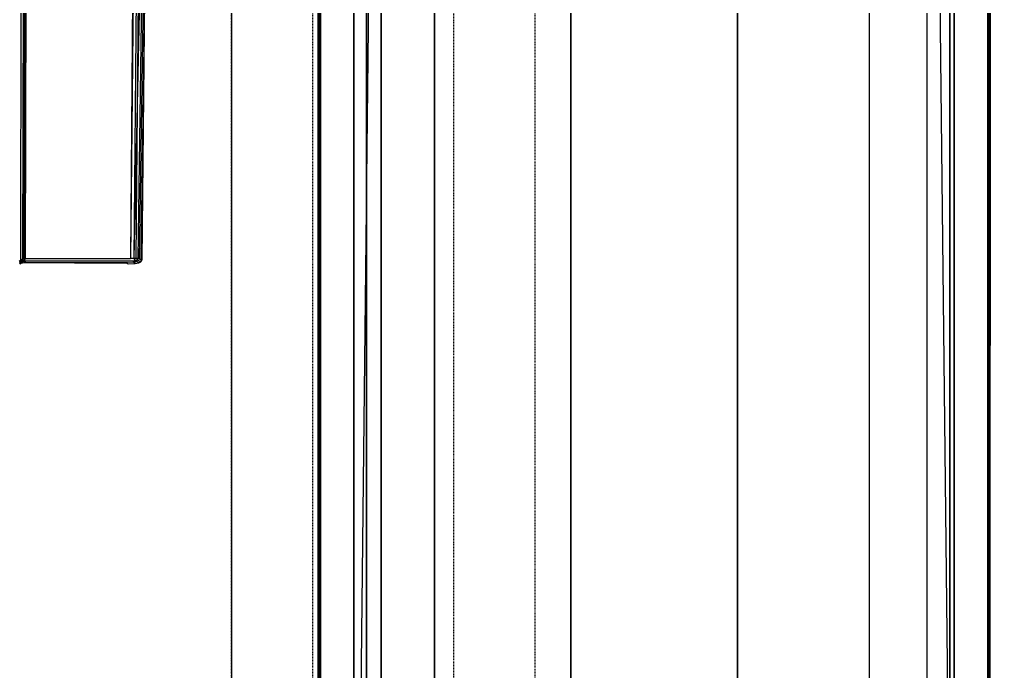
# Model space of a CAD drawing. Extents: x 11992 to 29481, y -6727 to 6811.
# Drawn here: x 17148.1 to 17292.2, y 1265.5 to 1362.2 of the extents above; entities that cross this region are included whole.
import ezdxf

# ---------------------------------------------------------------- set-up
doc = ezdxf.new("R2010")
doc.units = 0
doc.header["$MEASUREMENT"] = 0
doc.linetypes.add('DASH', pattern=[0.35, 0.25, -0.1])
doc.linetypes.add('DASHED', pattern=[19.05, 12.7, -6.35])
doc.layers.get('0').update_dxf_attribs({"color": 8, "linetype": 'CONTINUOUS'})
for name, color, linetype in [('DQ-BEAM-DASH', 8, 'DASHED'), ('FF-DOOR【门】', 8, 'CONTINUOUS'), ('RC-FIN', 8, 'CONTINUOUS')]:
    doc.layers.add(name, color=color, linetype=linetype)

# ---------------------------------------------------------------- blocks, each defined once
blk = doc.blocks.new('*U7')
at = {"layer": 'FF-DOOR【门】', "color": 8, "linetype": 'DASH', "ltscale": 0.5}
for points in [[(-699.84, 45), (-38, 45), (-38, 0), (-699.84, 0)], [(-48, 33), (-843.84, 33)], [(-843.84, 12), (-48, 12)]]:
    blk.add_lwpolyline(points, dxfattribs=at)
blk = doc.blocks.new('MB-B')
at = {"layer": 'DQ-BEAM-DASH', "ltscale": 0.01}
blk.add_line((-12900, 8000), (-12900, 5000), dxfattribs=at)

msp = doc.modelspace()

# ---------------------------------------------------------------- linework, layer by layer
for p, q in [((17199.63, 630.6, -2440.43), (17199.62, 3630.6, -2440.43)), ((17199.63, 630.6, 559.57), (17199.62, 1700.6, 559.57)), ((17199.63, 630.6, -2440.43), (17199.62, 1700.6, -2440.43)), ((17199.63, 630.6, -2440.43), (17199.62, 1700.6, -2440.43)), ((17199.63, 630.6, -2640.43), (17199.62, 1700.6, -2640.43)), ((17192.72, 1580.52, -240.5), (17192.72, 680.68, -240.5)), ((17192.79, 1580.6, -240.43), (17192.79, 680.6, -240.43)), ((17197.77, 1580.6, -240.43), (17197.77, 680.6, -240.43)), ((17199.62, 1580.44, -2440.43), (17199.63, 680.6, -2440.43)), ((17199.63, 680.6, -240.43), (17199.62, 1580.44, -240.43)), ((17286.86, 680.6, -240.43), (17286.86, 1580.6, -240.43)), ((17291.84, 680.6, -240.43), (17291.84, 1580.6, -240.43)), ((17291.96, 680.78, -240.6), (17291.96, 1580.41, -240.6)), ((17192.38, 1579.35, -241.58), (17192.66, 680.78, -240.6)), ((17292.24, 1579.35, -241.58), (17291.96, 680.78, -240.6)), ((17197.77, 1540.73, -277.22), (17197.77, 720.47, -277.22)), ((17201.82, 720.47, -277.22), (17201.82, 1540.73, -277.22)), ((17282.8, 1540.73, -277.22), (17282.8, 720.47, -277.22)), ((17286.86, 720.47, -277.22), (17286.86, 1540.73, -277.22)), ((17192.4, 1536.69, -280.94), (17192.4, 724.5, -280.94)), ((17192.59, 1535.98, -281.6), (17192.59, 725.22, -281.6)), ((17192.72, 1535.79, -281.78), (17192.72, 725.41, -281.78)), ((17192.79, 1535.74, -281.82), (17192.79, 725.45, -281.82)), ((17197.77, 1172.28, -281.82), (17197.77, 1535.74, -281.82)), ((17197.77, 1535.74, -281.82), (17197.77, 1172.28, -281.82)), ((17229.93, 725.45, -281.82), (17229.93, 1535.74, -281.82)), ((17229.93, 1535.74, -285.28), (17229.93, 729.39, -285.28)), ((17254.69, 1535.74, -285.28), (17254.69, 729.39, -285.28)), ((17254.69, 1535.74, -281.82), (17254.69, 725.45, -281.82)), ((17254.69, 1535.74, -281.82), (17254.69, 725.45, -281.82)), ((17282.8, 1535.74, -281.82), (17282.8, 725.45, -281.82)), ((17282.8, 1535.74, -281.82), (17286.86, 1172.28, -281.82)), ((17282.8, 1535.74, -281.82), (17286.86, 1172.28, -281.82)), ((17286.86, 1535.74, -281.82), (17286.86, 1172.28, -281.82)), ((17286.86, 1172.28, -281.82), (17286.86, 1535.74, -281.82)), ((17291.84, 1535.74, -281.82), (17291.84, 725.45, -281.82)), ((17291.97, 1535.87, -281.7), (17291.97, 725.33, -281.7)), ((17292.14, 724.91, -281.32), (17292.14, 1536.28, -281.32)), ((17197.77, 1531.81, -284.76), (17197.77, 729.39, -284.76)), ((17197.77, 1531.81, -2440.43), (17197.77, 729.39, -2440.43)), ((17197.77, 729.39, -285.28), (17197.77, 1531.81, -285.28)), ((17209.73, 729.39, -284.76), (17209.73, 1531.81, -284.76)), ((17209.73, 1531.81, -2440.43), (17209.73, 729.39, -2440.43)), ((17229.93, 1531.81, -285.28), (17229.93, 729.39, -285.28)), ((17254.69, 729.39, -285.28), (17254.69, 1531.81, -285.28)), ((17274.23, 1531.81, -284.76), (17274.23, 729.39, -284.76)), ((17274.23, 1531.81, -2440.43), (17274.23, 729.39, -2440.43)), ((17286.2, 1531.81, -2440.43), (17286.2, 729.39, -2440.43)), ((17286.2, 729.39, -284.76), (17286.2, 1531.81, -284.76)), ((17286.86, 1531.81, -285.28), (17286.86, 729.39, -285.28)), ((17201.26, 1485.97, -281.82), (17197.77, 1172.28, -281.82)), ((17201.26, 1485.97, -281.82), (17197.77, 1172.28, -281.82)), ((17201.82, 1478.07, -281.82), (17201.82, 725.45, -281.82)), ((17148.52, 1472.93, -1537.98), (17148.27, 1326.49, -1537.9)), ((17148.52, 1472.93, -1528.81), (17148.27, 1326.49, -1528.88)), ((17148.96, 1473.74, -1528.05), (17148.6, 1326.69, -1528.2)), ((17148.96, 1473.74, -1538.73), (17148.6, 1326.69, -1538.59)), ((17149.13, 1473.73, -1527.87), (17148.78, 1326.76, -1528.04)), ((17149.13, 1473.73, -1538.92), (17148.78, 1326.76, -1538.75)), ((17149.38, 1473.81, -1527.75), (17148.98, 1326.77, -1527.95)), ((17149.38, 1473.81, -1539.03), (17148.98, 1326.77, -1538.84)), ((17167.58, 1443.35, -1539.12), (17165.12, 1326.79, -1538.46)), ((17165.73, 1441.34, -1539.25), (17164.6, 1326.77, -1538.6)), ((17167.26, 1440.83, -1538.54), (17165.68, 1326.74, -1538)), ((17167.55, 1440.52, -1528.7), (17165.91, 1326.66, -1529.14)), ((17167.77, 1440.28, -1537.54), (17166.13, 1326.58, -1537.18)), ((17165.42, 1438.64, -1527.64), (17164.6, 1326.77, -1528.18)), ((17166, 1438.4, -1527.8), (17165.12, 1326.79, -1528.32)), ((17166.4, 1438.23, -1528.04), (17165.42, 1326.79, -1528.52)), ((17167.43, 1437.54, -1529.99), (17166.31, 1326.5, -1530.19)), ((17148.12, 1326.12, -1530.28), (17148.37, 1326.3, -1537.89)), ((17148.12, 1326.12, -1530.28), (17148.23, 1326.2, -1529.48)), ((17148.12, 1326.12, -1530.28), (17148.24, 1325.99, -1530.28)), ((17148.14, 1326.4, -1529.47), (17148.27, 1326.49, -1537.9)), ((17148.14, 1326.4, -1529.47), (17148.27, 1326.49, -1528.88)), ((17148.23, 1326.2, -1529.48), (17148.14, 1326.4, -1529.47)), ((17148.23, 1326.2, -1529.48), (17148.37, 1326.3, -1528.9)), ((17148.24, 1325.99, -1530.28), (17148.5, 1326.17, -1537.88)), ((17148.24, 1325.99, -1530.28), (17148.35, 1326.07, -1529.49)), ((17148.27, 1326.49, -1537.9), (17148.6, 1326.69, -1538.59)), ((17148.27, 1326.49, -1528.88), (17148.43, 1326.59, -1528.47)), ((17148.27, 1326.49, -1537.9), (17148.37, 1326.3, -1537.89)), ((17148.35, 1326.07, -1529.49), (17149.06, 1326.21, -1528.51)), ((17148.35, 1326.07, -1529.49), (17148.5, 1326.17, -1528.91)), ((17148.37, 1326.3, -1537.89), (17148.68, 1326.52, -1538.54)), ((17148.37, 1326.3, -1528.9), (17148.53, 1326.41, -1528.49)), ((17148.5, 1326.17, -1528.91), (17148.37, 1326.3, -1528.9)), ((17148.37, 1326.3, -1537.89), (17148.5, 1326.17, -1537.88)), ((17148.43, 1326.59, -1528.47), (17148.6, 1326.69, -1528.2)), ((17148.53, 1326.41, -1528.49), (17148.43, 1326.59, -1528.47)), ((17148.5, 1326.17, -1537.88), (17148.83, 1326.42, -1538.54)), ((17148.5, 1326.17, -1528.91), (17148.67, 1326.29, -1528.51)), ((17148.5, 1326.17, -1537.88), (17164.1, 1326.06, -1537.39)), ((17148.53, 1326.41, -1528.49), (17148.68, 1326.52, -1528.24)), ((17148.6, 1326.69, -1538.59), (17148.78, 1326.76, -1538.75)), ((17148.6, 1326.69, -1528.2), (17148.78, 1326.76, -1528.04)), ((17148.6, 1326.69, -1538.59), (17148.68, 1326.52, -1538.54)), ((17148.6, 1326.69, -1528.2), (17148.68, 1326.52, -1528.24)), ((17148.67, 1326.29, -1528.51), (17148.83, 1326.42, -1528.25)), ((17149.06, 1326.21, -1528.51), (17148.67, 1326.29, -1528.51)), ((17148.83, 1326.42, -1528.25), (17148.68, 1326.52, -1528.24)), ((17148.68, 1326.52, -1538.54), (17148.83, 1326.42, -1538.54)), ((17148.78, 1326.76, -1528.04), (17148.98, 1326.77, -1527.95)), ((17148.98, 1326.77, -1538.84), (17148.78, 1326.76, -1538.75)), ((17148.83, 1326.42, -1528.25), (17148.98, 1326.77, -1527.95)), ((17148.98, 1326.77, -1538.84), (17148.83, 1326.42, -1538.54)), ((17148.83, 1326.42, -1528.25), (17165.3, 1326.45, -1528.74)), ((17148.83, 1326.42, -1538.54), (17165.3, 1326.45, -1538.05)), ((17148.98, 1326.77, -1538.84), (17164.6, 1326.77, -1538.6)), ((17148.98, 1326.77, -1527.95), (17164.6, 1326.77, -1528.18)), ((17149.06, 1326.21, -1528.51), (17164.95, 1326.24, -1529.01)), ((17164.1, 1326.06, -1537.39), (17164.24, 1325.95, -1536.8)), ((17164.24, 1325.95, -1536.8), (17165.29, 1326.01, -1536.72)), ((17164.6, 1326.77, -1528.18), (17165.12, 1326.79, -1528.32)), ((17165.12, 1326.79, -1538.46), (17164.6, 1326.77, -1538.6)), ((17164.95, 1326.24, -1537.78), (17165.48, 1326.33, -1537.7)), ((17165.29, 1326.01, -1536.72), (17164.95, 1326.24, -1537.78)), ((17165.29, 1326.01, -1530.06), (17164.95, 1326.24, -1529.01)), ((17165.12, 1326.79, -1528.32), (17165.42, 1326.79, -1528.52)), ((17165.3, 1326.45, -1528.74), (17165.12, 1326.79, -1528.32)), ((17165.12, 1326.79, -1538.46), (17165.68, 1326.74, -1538)), ((17165.12, 1326.79, -1538.46), (17165.3, 1326.45, -1538.05)), ((17165.29, 1326.01, -1530.06), (17165.85, 1326.11, -1530.12)), ((17165.3, 1326.45, -1538.05), (17165.54, 1326.56, -1537.99)), ((17165.3, 1326.45, -1528.74), (17165.54, 1326.56, -1528.8)), ((17165.3, 1326.45, -1538.05), (17165.48, 1326.33, -1537.7)), ((17165.85, 1326.11, -1530.12), (17165.3, 1326.45, -1528.74)), ((17165.68, 1326.74, -1528.78), (17165.42, 1326.79, -1528.52)), ((17165.85, 1326.11, -1536.66), (17165.48, 1326.33, -1537.7)), ((17165.68, 1326.74, -1538), (17165.54, 1326.56, -1537.99)), ((17165.68, 1326.74, -1528.78), (17165.54, 1326.56, -1528.8)), ((17166.12, 1326.27, -1536.62), (17165.54, 1326.56, -1537.99)), ((17166.12, 1326.27, -1530.17), (17165.54, 1326.56, -1528.8)), ((17165.91, 1326.66, -1529.14), (17165.68, 1326.74, -1528.78)), ((17166.13, 1326.58, -1537.18), (17165.68, 1326.74, -1538)), ((17165.85, 1326.11, -1536.66), (17166.12, 1326.27, -1536.62)), ((17166.12, 1326.27, -1530.17), (17165.85, 1326.11, -1530.12)), ((17165.85, 1326.11, -1530.12), (17165.85, 1326.11, -1536.66)), ((17166.31, 1326.5, -1530.19), (17165.91, 1326.66, -1529.14)), ((17166.12, 1326.27, -1530.17), (17166.31, 1326.5, -1530.19)), ((17166.12, 1326.27, -1536.62), (17166.31, 1326.5, -1536.6)), ((17166.12, 1326.27, -1530.17), (17166.12, 1326.27, -1536.62)), ((17166.13, 1326.58, -1537.18), (17166.31, 1326.5, -1536.6)), ((17166.31, 1326.5, -1530.19), (17166.31, 1326.5, -1536.6))]:
    msp.add_line(p, q)
at = {"layer": 'RC-FIN', "linetype": 'ByBlock'}
msp.add_line((17179.61, 1540.37, 0), (17179.61, 706.54, 0), dxfattribs=at)

# ---------------------------------------------------------------- block references
msp.add_blockref('MB-B', (30099.61, -4369.45))
at = {"rotation": 270}
msp.add_blockref('*U7', (17179.61, 687.55), dxfattribs=at)

doc.saveas('drawing.dxf')
